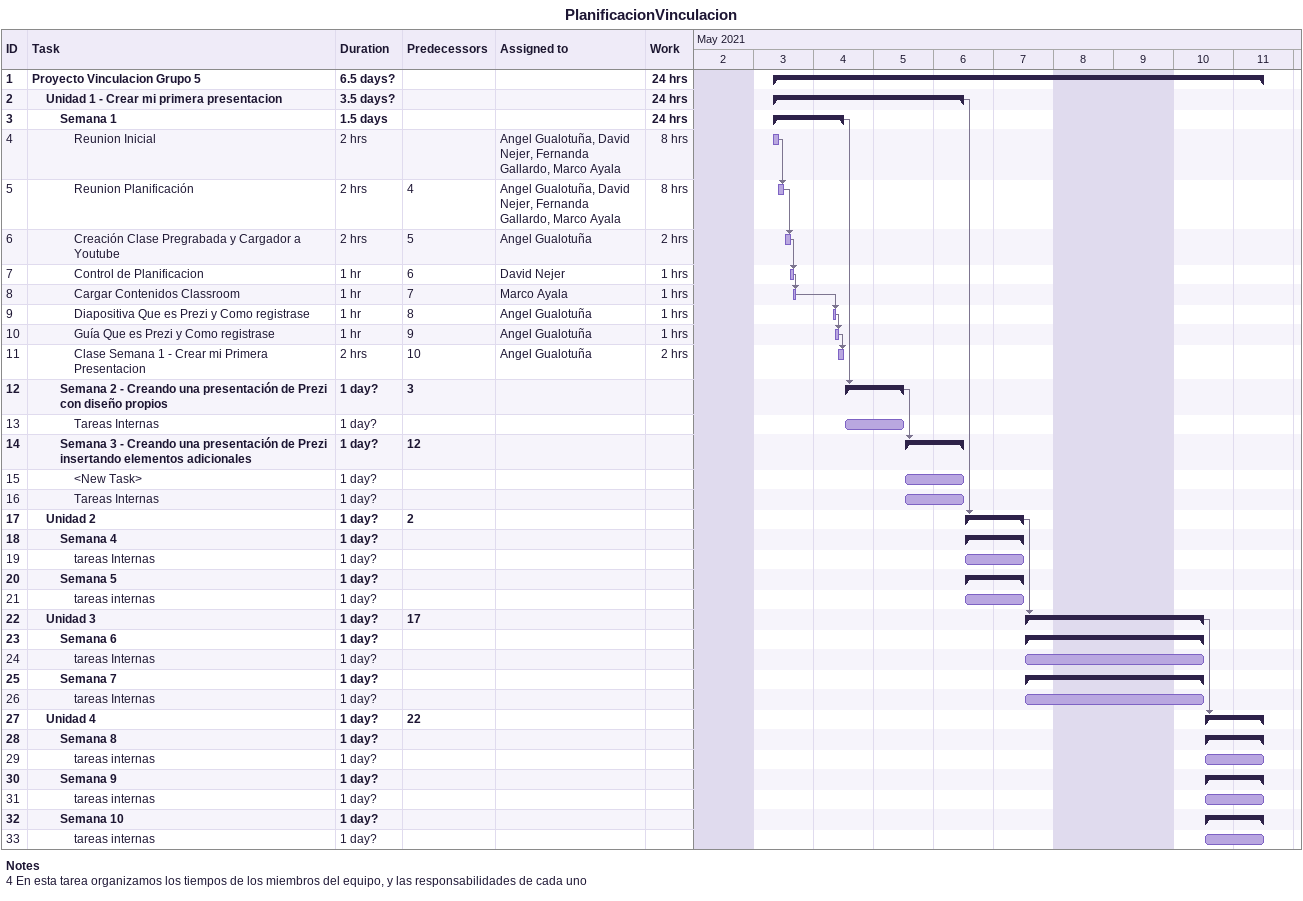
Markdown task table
PlanificacionVinculacion

| ID | Level | Task | Duration | Start | Finish | Predecessors | Resources | Work (h) |
|---|---|---|---|---|---|---|---|---|
| 1 | 1 | **Proyecto Vinculacion Grupo 5** | 6.5d? | 2021-05-03 | 2021-05-11 |  |  | 24 |
| 2 | 2 | **Unidad 1 - Crear mi primera presentacion** | 3.5d? | 2021-05-03 | 2021-05-06 |  |  | 24 |
| 3 | 3 | **Semana 1** | 1.5d | 2021-05-03 | 2021-05-04 |  |  | 24 |
| 4 | 4 | Reunion Inicial | 2h | 2021-05-03 | 2021-05-03 |  | Angel Gualotuña, David Nejer, Fernanda Gallardo, Marco Ayala | 8 |
| 5 | 4 | Reunion Planificación | 2h | 2021-05-03 | 2021-05-03 | 4 | Angel Gualotuña, David Nejer, Fernanda Gallardo, Marco Ayala | 8 |
| 6 | 4 | Creación Clase Pregrabada y Cargador a Youtube | 2h | 2021-05-03 | 2021-05-03 | 5 | Angel Gualotuña | 2 |
| 7 | 4 | Control de Planificacion | 1h | 2021-05-03 | 2021-05-03 | 6 | David Nejer | 1 |
| 8 | 4 | Cargar Contenidos Classroom | 1h | 2021-05-03 | 2021-05-03 | 7 | Marco Ayala | 1 |
| 9 | 4 | Diapositiva Que es Prezi y Como registrase | 1h | 2021-05-04 | 2021-05-04 | 8 | Angel Gualotuña | 1 |
| 10 | 4 | Guía Que es Prezi y Como registrase | 1h | 2021-05-04 | 2021-05-04 | 9 | Angel Gualotuña | 1 |
| 11 | 4 | Clase Semana 1 - Crear mi Primera Presentacion | 2h | 2021-05-04 | 2021-05-04 | 10 | Angel Gualotuña | 2 |
| 12 | 3 | **Semana 2 - Creando una presentación de Prezi con diseño propios** | 1d? | 2021-05-04 | 2021-05-05 | 3 |  |  |
| 13 | 4 | Tareas Internas | 1d? | 2021-05-04 | 2021-05-05 |  |  |  |
| 14 | 3 | **Semana 3 - Creando una presentación de Prezi insertando elementos adicionales** | 1d? | 2021-05-05 | 2021-05-06 | 12 |  |  |
| 15 | 4 | <New Task> | 1d? | 2021-05-05 | 2021-05-06 |  |  |  |
| 16 | 4 | Tareas Internas | 1d? | 2021-05-05 | 2021-05-06 |  |  |  |
| 17 | 2 | **Unidad 2** | 1d? | 2021-05-06 | 2021-05-07 | 2 |  |  |
| 18 | 3 | **Semana 4** | 1d? | 2021-05-06 | 2021-05-07 |  |  |  |
| 19 | 4 | tareas Internas | 1d? | 2021-05-06 | 2021-05-07 |  |  |  |
| 20 | 3 | **Semana 5** | 1d? | 2021-05-06 | 2021-05-07 |  |  |  |
| 21 | 4 | tareas internas | 1d? | 2021-05-06 | 2021-05-07 |  |  |  |
| 22 | 2 | **Unidad 3** | 1d? | 2021-05-07 | 2021-05-10 | 17 |  |  |
| 23 | 3 | **Semana 6** | 1d? | 2021-05-07 | 2021-05-10 |  |  |  |
| 24 | 4 | tareas Internas | 1d? | 2021-05-07 | 2021-05-10 |  |  |  |
| 25 | 3 | **Semana 7** | 1d? | 2021-05-07 | 2021-05-10 |  |  |  |
| 26 | 4 | tareas Internas | 1d? | 2021-05-07 | 2021-05-10 |  |  |  |
| 27 | 2 | **Unidad 4** | 1d? | 2021-05-10 | 2021-05-11 | 22 |  |  |
| 28 | 3 | **Semana 8** | 1d? | 2021-05-10 | 2021-05-11 |  |  |  |
| 29 | 4 | tareas internas | 1d? | 2021-05-10 | 2021-05-11 |  |  |  |
| 30 | 3 | **Semana 9** | 1d? | 2021-05-10 | 2021-05-11 |  |  |  |
| 31 | 4 | tareas internas | 1d? | 2021-05-10 | 2021-05-11 |  |  |  |
| 32 | 3 | **Semana 10** | 1d? | 2021-05-10 | 2021-05-11 |  |  |  |
| 33 | 4 | tareas internas | 1d? | 2021-05-10 | 2021-05-11 |  |  |  |

Notes
- 4: En esta tarea organizamos los tiempos de los miembros del equipo, y las responsabilidades de cada uno
